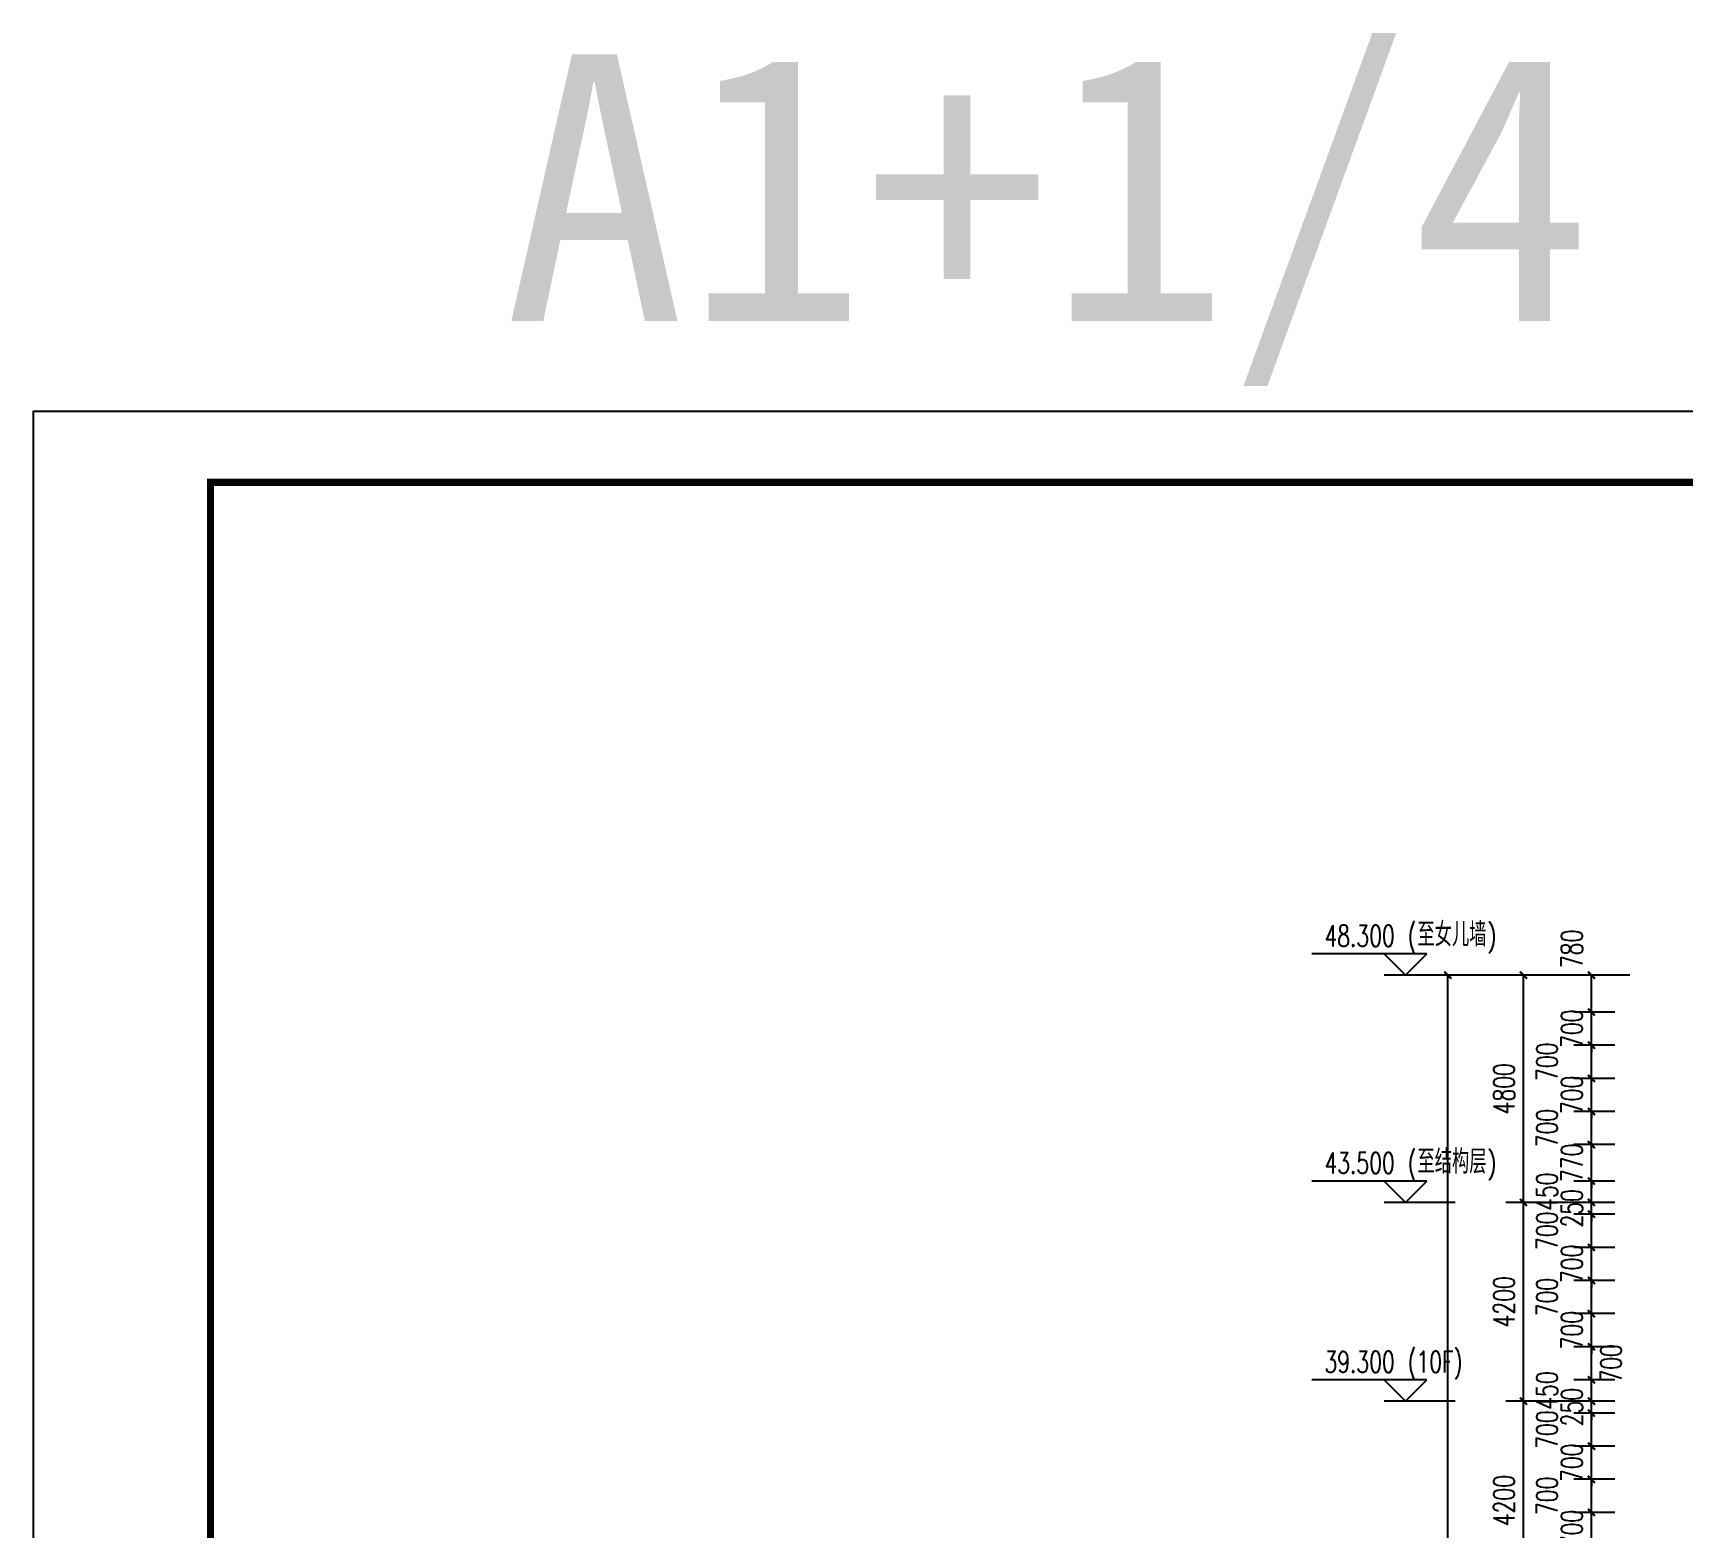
# Model space of a CAD drawing. Header units: millimetres. Extents: x 500457 to 783861, y -293369 to -162148.
# Drawn here: x 500457 to 535332, y -193751 to -162148 of the extents above; entities that cross this region are included whole.
import ezdxf

# ---------------------------------------------------------------- set-up
doc = ezdxf.new("R2010")
doc.units = ezdxf.units.MM
doc.header["$LTSCALE"] = 1000
for name, color, linetype in [('DIM_ELEV', 3, 'Continuous'), ('PUB_DIM', 3, 'Continuous'), ('PUB_TEXT', 7, 'Continuous'), ('PUB_TITLE', 4, 'Continuous'), ('WALL', 255, 'Continuous')]:
    doc.layers.add(name, color=color, linetype=linetype)
doc.layers.add('图框', color=4, linetype='Continuous', lineweight=35)
doc.styles.add('_TCH_DIM', font='SIMPLEX', dxfattribs={"bigfont": 'GBCBIG'})
doc.styles.add('_TCH_DIM_T3', font='SIMPLEX', dxfattribs={"width": 0.705882, "bigfont": 'GBCBIG'})
doc.styles.add('中元黑体', font='simhei.ttf')
doc.dimstyles.new('_TCH_ARCH&&150', dxfattribs={"dimtxt": 446.25, "dimasz": 150, "dimexe": 375, "dimexo": 450, "dimgap": 189.375, "dimtad": 1, "dimdec": 0, "dimzin": 0, "dimdsep": 46, "dimtxsty": '_TCH_DIM_T3', "dimblk": 'ARCHTICK', "dimcen": 0.09, "dimclrt": 7, "dimazin": 2, "dimtfac": 1, "dimtdec": 0, "dimtix": 1, "dimtmove": 2, "dimatfit": 3, "dimfxl": 1, "dimtolj": 1, "dimtzin": 0, "dimarcsym": 0})

# ---------------------------------------------------------------- blocks, each defined once
blk = doc.blocks.new('A$C3da97e60')
at = {"layer": 'PUB_TITLE'}
blk.add_lwpolyline([(-157435, 0), (0, 0), (0, 89100), (-157435, 89100)], close=True, dxfattribs=at)
at = {"layer": 'PUB_TITLE', "const_width": 150}
blk.add_lwpolyline([(-153685, 1500), (-1500, 1500), (-1500, 87600), (-153685, 87600)], close=True, dxfattribs=at)
blk = doc.blocks.new('_ArchTick')
at = {"color": 0, "linetype": 'ByBlock', "const_width": 0.3}
blk.add_lwpolyline([(-0.5, -0.5), (0.5, 0.5)], dxfattribs=at)
blk = doc.blocks.new('*D394')
at = {"layer": 'Defpoints', "color": 0, "transparency": 16777216}
for p in [(533377, -193401), (534324, -193401), (534324, -194101)]:
    blk.add_point(p, dxfattribs=at)
at = {"layer": 'PUB_DIM', "color": 0, "lineweight": -2, "transparency": 16777216}
for p, q in [((533874, -193401), (533002, -193401)), ((533377, -193401), (533377, -193251)), ((533377, -194101), (533377, -193401)), ((533874, -194101), (533002, -194101)), ((533377, -194101), (533377, -194251))]:
    blk.add_line(p, q, dxfattribs=at)
at = {"layer": 'PUB_DIM', "color": 0, "lineweight": -2, "transparency": 16777216, "xscale": 150, "yscale": 150, "zscale": 150}
for p, rotation in [((533377, -193401), 270), ((533377, -194101), 90)]:
    blk.add_blockref('_ArchTick', p, dxfattribs=dict(at, rotation=rotation))
at = {"layer": 'PUB_DIM', "color": 7, "transparency": 16777216, "insert": (532964, -193751), "char_height": 446.2, "attachment_point": 5, "rotation": 90, "style": '_TCH_DIM_T3'}
blk.add_mtext('\\A1;700', dxfattribs=at)
blk = doc.blocks.new('*D395')
at = {"layer": 'Defpoints', "color": 0, "transparency": 16777216}
for p in [(533377, -192701), (534324, -192701), (534324, -193401)]:
    blk.add_point(p, dxfattribs=at)
at = {"layer": 'PUB_DIM', "color": 0, "lineweight": -2, "transparency": 16777216}
for p, q in [((533874, -192701), (533002, -192701)), ((533377, -193401), (533377, -192701)), ((533874, -193401), (533002, -193401))]:
    blk.add_line(p, q, dxfattribs=at)
at = {"layer": 'PUB_DIM', "color": 0, "lineweight": -2, "transparency": 16777216, "xscale": 150, "yscale": 150, "zscale": 150}
for p, rotation in [((533377, -192701), 90), ((533377, -193401), 270)]:
    blk.add_blockref('_ArchTick', p, dxfattribs=dict(at, rotation=rotation))
at = {"layer": 'PUB_DIM', "color": 7, "transparency": 16777216, "insert": (532439, -193051), "char_height": 446.2, "attachment_point": 5, "rotation": 90, "style": '_TCH_DIM_T3'}
blk.add_mtext('\\A1;700', dxfattribs=at)
blk = doc.blocks.new('*D396')
at = {"layer": 'Defpoints', "color": 0, "transparency": 16777216}
for p in [(533377, -192001), (534324, -192001), (534324, -192701)]:
    blk.add_point(p, dxfattribs=at)
at = {"layer": 'PUB_DIM', "color": 0, "lineweight": -2, "transparency": 16777216}
for p, q in [((533874, -192001), (533002, -192001)), ((533377, -192001), (533377, -191851)), ((533377, -192701), (533377, -192001)), ((533874, -192701), (533002, -192701)), ((533377, -192701), (533377, -192851))]:
    blk.add_line(p, q, dxfattribs=at)
at = {"layer": 'PUB_DIM', "color": 0, "lineweight": -2, "transparency": 16777216, "xscale": 150, "yscale": 150, "zscale": 150}
for p, rotation in [((533377, -192001), 270), ((533377, -192701), 90)]:
    blk.add_blockref('_ArchTick', p, dxfattribs=dict(at, rotation=rotation))
at = {"layer": 'PUB_DIM', "color": 7, "transparency": 16777216, "insert": (532964, -192351), "char_height": 446.2, "attachment_point": 5, "rotation": 90, "style": '_TCH_DIM_T3'}
blk.add_mtext('\\A1;700', dxfattribs=at)
blk = doc.blocks.new('*D397')
at = {"layer": 'Defpoints', "color": 0, "transparency": 16777216}
for p in [(533377, -191301), (534324, -191301), (534324, -192001)]:
    blk.add_point(p, dxfattribs=at)
at = {"layer": 'PUB_DIM', "color": 0, "lineweight": -2, "transparency": 16777216}
for p, q in [((533874, -191301), (533002, -191301)), ((533377, -192001), (533377, -191301)), ((533874, -192001), (533002, -192001))]:
    blk.add_line(p, q, dxfattribs=at)
at = {"layer": 'PUB_DIM', "color": 0, "lineweight": -2, "transparency": 16777216, "xscale": 150, "yscale": 150, "zscale": 150}
for p, rotation in [((533377, -191301), 90), ((533377, -192001), 270)]:
    blk.add_blockref('_ArchTick', p, dxfattribs=dict(at, rotation=rotation))
at = {"layer": 'PUB_DIM', "color": 7, "transparency": 16777216, "insert": (532439, -191651), "char_height": 446.2, "attachment_point": 5, "rotation": 90, "style": '_TCH_DIM_T3'}
blk.add_mtext('\\A1;700', dxfattribs=at)
blk = doc.blocks.new('*D398')
at = {"layer": 'Defpoints', "color": 0, "transparency": 16777216}
for p in [(533377, -191051), (534324, -191051), (534324, -191301)]:
    blk.add_point(p, dxfattribs=at)
at = {"layer": 'PUB_DIM', "color": 0, "lineweight": -2, "transparency": 16777216}
for p, q in [((533874, -191051), (533002, -191051)), ((533377, -191051), (533377, -190901)), ((533377, -191301), (533377, -191051)), ((533874, -191301), (533002, -191301)), ((533377, -191301), (533377, -191451))]:
    blk.add_line(p, q, dxfattribs=at)
at = {"layer": 'PUB_DIM', "color": 0, "lineweight": -2, "transparency": 16777216, "xscale": 150, "yscale": 150, "zscale": 150}
for p, rotation in [((533377, -191051), 270), ((533377, -191301), 90)]:
    blk.add_blockref('_ArchTick', p, dxfattribs=dict(at, rotation=rotation))
at = {"layer": 'PUB_DIM', "color": 7, "transparency": 16777216, "insert": (532964, -191176), "char_height": 446.2, "attachment_point": 5, "rotation": 90, "style": '_TCH_DIM_T3'}
blk.add_mtext('\\A1;250', dxfattribs=at)
blk = doc.blocks.new('*D399')
at = {"layer": 'Defpoints', "color": 0, "transparency": 16777216}
for p in [(533377, -190601), (534324, -190601), (534324, -191051)]:
    blk.add_point(p, dxfattribs=at)
at = {"layer": 'PUB_DIM', "color": 0, "lineweight": -2, "transparency": 16777216}
for p, q in [((533874, -190601), (533002, -190601)), ((533377, -191051), (533377, -190601)), ((533874, -191051), (533002, -191051))]:
    blk.add_line(p, q, dxfattribs=at)
at = {"layer": 'PUB_DIM', "color": 0, "lineweight": -2, "transparency": 16777216, "xscale": 150, "yscale": 150, "zscale": 150}
for p, rotation in [((533377, -190601), 90), ((533377, -191051), 270)]:
    blk.add_blockref('_ArchTick', p, dxfattribs=dict(at, rotation=rotation))
at = {"layer": 'PUB_DIM', "color": 7, "transparency": 16777216, "insert": (532439, -190826), "char_height": 446.2, "attachment_point": 5, "rotation": 90, "style": '_TCH_DIM_T3'}
blk.add_mtext('\\A1;450', dxfattribs=at)
blk = doc.blocks.new('*D400')
at = {"layer": 'Defpoints', "color": 0, "transparency": 16777216}
for p in [(533377, -189901), (534324, -189901), (534324, -190601)]:
    blk.add_point(p, dxfattribs=at)
at = {"layer": 'PUB_DIM', "color": 0, "lineweight": -2, "transparency": 16777216}
for p, q in [((533874, -189901), (533002, -189901)), ((533377, -190601), (533377, -189901)), ((533874, -190601), (533002, -190601))]:
    blk.add_line(p, q, dxfattribs=at)
at = {"layer": 'PUB_DIM', "color": 0, "lineweight": -2, "transparency": 16777216, "xscale": 150, "yscale": 150, "zscale": 150}
for p, rotation in [((533377, -189901), 90), ((533377, -190601), 270)]:
    blk.add_blockref('_ArchTick', p, dxfattribs=dict(at, rotation=rotation))
at = {"layer": 'PUB_DIM', "color": 7, "transparency": 16777216, "insert": (533789, -190251), "char_height": 446.2, "attachment_point": 5, "rotation": 90, "style": '_TCH_DIM_T3'}
blk.add_mtext('\\A1;700', dxfattribs=at)
blk = doc.blocks.new('*D401')
at = {"layer": 'Defpoints', "color": 0, "transparency": 16777216}
for p in [(533377, -189201), (534324, -189201), (534324, -189901)]:
    blk.add_point(p, dxfattribs=at)
at = {"layer": 'PUB_DIM', "color": 0, "lineweight": -2, "transparency": 16777216}
for p, q in [((533874, -189201), (533002, -189201)), ((533377, -189201), (533377, -189051)), ((533377, -189901), (533377, -189201)), ((533874, -189901), (533002, -189901)), ((533377, -189901), (533377, -190051))]:
    blk.add_line(p, q, dxfattribs=at)
at = {"layer": 'PUB_DIM', "color": 0, "lineweight": -2, "transparency": 16777216, "xscale": 150, "yscale": 150, "zscale": 150}
for p, rotation in [((533377, -189201), 270), ((533377, -189901), 90)]:
    blk.add_blockref('_ArchTick', p, dxfattribs=dict(at, rotation=rotation))
at = {"layer": 'PUB_DIM', "color": 7, "transparency": 16777216, "insert": (532964, -189551), "char_height": 446.2, "attachment_point": 5, "rotation": 90, "style": '_TCH_DIM_T3'}
blk.add_mtext('\\A1;700', dxfattribs=at)
blk = doc.blocks.new('*D402')
at = {"layer": 'Defpoints', "color": 0, "transparency": 16777216}
for p in [(533377, -188501), (534324, -188501), (534324, -189201)]:
    blk.add_point(p, dxfattribs=at)
at = {"layer": 'PUB_DIM', "color": 0, "lineweight": -2, "transparency": 16777216}
for p, q in [((533874, -188501), (533002, -188501)), ((533377, -189201), (533377, -188501)), ((533874, -189201), (533002, -189201))]:
    blk.add_line(p, q, dxfattribs=at)
at = {"layer": 'PUB_DIM', "color": 0, "lineweight": -2, "transparency": 16777216, "xscale": 150, "yscale": 150, "zscale": 150}
for p, rotation in [((533377, -188501), 90), ((533377, -189201), 270)]:
    blk.add_blockref('_ArchTick', p, dxfattribs=dict(at, rotation=rotation))
at = {"layer": 'PUB_DIM', "color": 7, "transparency": 16777216, "insert": (532439, -188851), "char_height": 446.2, "attachment_point": 5, "rotation": 90, "style": '_TCH_DIM_T3'}
blk.add_mtext('\\A1;700', dxfattribs=at)
blk = doc.blocks.new('*D403')
at = {"layer": 'Defpoints', "color": 0, "transparency": 16777216}
for p in [(533377, -187801), (534324, -187801), (534324, -188501)]:
    blk.add_point(p, dxfattribs=at)
at = {"layer": 'PUB_DIM', "color": 0, "lineweight": -2, "transparency": 16777216}
for p, q in [((533874, -187801), (533002, -187801)), ((533377, -187801), (533377, -187651)), ((533377, -188501), (533377, -187801)), ((533874, -188501), (533002, -188501)), ((533377, -188501), (533377, -188651))]:
    blk.add_line(p, q, dxfattribs=at)
at = {"layer": 'PUB_DIM', "color": 0, "lineweight": -2, "transparency": 16777216, "xscale": 150, "yscale": 150, "zscale": 150}
for p, rotation in [((533377, -187801), 270), ((533377, -188501), 90)]:
    blk.add_blockref('_ArchTick', p, dxfattribs=dict(at, rotation=rotation))
at = {"layer": 'PUB_DIM', "color": 7, "transparency": 16777216, "insert": (532964, -188151), "char_height": 446.2, "attachment_point": 5, "rotation": 90, "style": '_TCH_DIM_T3'}
blk.add_mtext('\\A1;700', dxfattribs=at)
blk = doc.blocks.new('*D404')
at = {"layer": 'Defpoints', "color": 0, "transparency": 16777216}
for p in [(533377, -187101), (534324, -187101), (534324, -187801)]:
    blk.add_point(p, dxfattribs=at)
at = {"layer": 'PUB_DIM', "color": 0, "lineweight": -2, "transparency": 16777216}
for p, q in [((533874, -187101), (533002, -187101)), ((533377, -187801), (533377, -187101)), ((533874, -187801), (533002, -187801))]:
    blk.add_line(p, q, dxfattribs=at)
at = {"layer": 'PUB_DIM', "color": 0, "lineweight": -2, "transparency": 16777216, "xscale": 150, "yscale": 150, "zscale": 150}
for p, rotation in [((533377, -187101), 90), ((533377, -187801), 270)]:
    blk.add_blockref('_ArchTick', p, dxfattribs=dict(at, rotation=rotation))
at = {"layer": 'PUB_DIM', "color": 7, "transparency": 16777216, "insert": (532439, -187451), "char_height": 446.2, "attachment_point": 5, "rotation": 90, "style": '_TCH_DIM_T3'}
blk.add_mtext('\\A1;700', dxfattribs=at)
blk = doc.blocks.new('*D405')
at = {"layer": 'Defpoints', "color": 0, "transparency": 16777216}
for p in [(533377, -186851), (534324, -186851), (534324, -187101)]:
    blk.add_point(p, dxfattribs=at)
at = {"layer": 'PUB_DIM', "color": 0, "lineweight": -2, "transparency": 16777216}
for p, q in [((533874, -186851), (533002, -186851)), ((533377, -186851), (533377, -186701)), ((533377, -187101), (533377, -186851)), ((533874, -187101), (533002, -187101)), ((533377, -187101), (533377, -187251))]:
    blk.add_line(p, q, dxfattribs=at)
at = {"layer": 'PUB_DIM', "color": 0, "lineweight": -2, "transparency": 16777216, "xscale": 150, "yscale": 150, "zscale": 150}
for p, rotation in [((533377, -186851), 270), ((533377, -187101), 90)]:
    blk.add_blockref('_ArchTick', p, dxfattribs=dict(at, rotation=rotation))
at = {"layer": 'PUB_DIM', "color": 7, "transparency": 16777216, "insert": (532964, -186976), "char_height": 446.2, "attachment_point": 5, "rotation": 90, "style": '_TCH_DIM_T3'}
blk.add_mtext('\\A1;250', dxfattribs=at)
blk = doc.blocks.new('*D406')
at = {"layer": 'Defpoints', "color": 0, "transparency": 16777216}
for p in [(533377, -186401), (534324, -186401), (534324, -186851)]:
    blk.add_point(p, dxfattribs=at)
at = {"layer": 'PUB_DIM', "color": 0, "lineweight": -2, "transparency": 16777216}
for p, q in [((533874, -186401), (533002, -186401)), ((533377, -186851), (533377, -186401)), ((533874, -186851), (533002, -186851))]:
    blk.add_line(p, q, dxfattribs=at)
at = {"layer": 'PUB_DIM', "color": 0, "lineweight": -2, "transparency": 16777216, "xscale": 150, "yscale": 150, "zscale": 150}
for p, rotation in [((533377, -186401), 90), ((533377, -186851), 270)]:
    blk.add_blockref('_ArchTick', p, dxfattribs=dict(at, rotation=rotation))
at = {"layer": 'PUB_DIM', "color": 7, "transparency": 16777216, "insert": (532439, -186626), "char_height": 446.2, "attachment_point": 5, "rotation": 90, "style": '_TCH_DIM_T3'}
blk.add_mtext('\\A1;450', dxfattribs=at)
blk = doc.blocks.new('*D407')
at = {"layer": 'Defpoints', "color": 0, "transparency": 16777216}
for p in [(533377, -185631), (534324, -185631), (534324, -186401)]:
    blk.add_point(p, dxfattribs=at)
at = {"layer": 'PUB_DIM', "color": 0, "lineweight": -2, "transparency": 16777216}
for p, q in [((533377, -185631), (533377, -185481)), ((533874, -185631), (533002, -185631)), ((533377, -186401), (533377, -185631)), ((533874, -186401), (533002, -186401)), ((533377, -186401), (533377, -186551))]:
    blk.add_line(p, q, dxfattribs=at)
at = {"layer": 'PUB_DIM', "color": 0, "lineweight": -2, "transparency": 16777216, "xscale": 150, "yscale": 150, "zscale": 150}
for p, rotation in [((533377, -185631), 270), ((533377, -186401), 90)]:
    blk.add_blockref('_ArchTick', p, dxfattribs=dict(at, rotation=rotation))
at = {"layer": 'PUB_DIM', "color": 7, "transparency": 16777216, "insert": (532964, -186016), "char_height": 446.2, "attachment_point": 5, "rotation": 90, "style": '_TCH_DIM_T3'}
blk.add_mtext('\\A1;770', dxfattribs=at)
blk = doc.blocks.new('*D408')
at = {"layer": 'Defpoints', "color": 0, "transparency": 16777216}
for p in [(533377, -184931), (534324, -184931), (534324, -185631)]:
    blk.add_point(p, dxfattribs=at)
at = {"layer": 'PUB_DIM', "color": 0, "lineweight": -2, "transparency": 16777216}
for p, q in [((533874, -184931), (533002, -184931)), ((533377, -185631), (533377, -184931)), ((533874, -185631), (533002, -185631))]:
    blk.add_line(p, q, dxfattribs=at)
at = {"layer": 'PUB_DIM', "color": 0, "lineweight": -2, "transparency": 16777216, "xscale": 150, "yscale": 150, "zscale": 150}
for p, rotation in [((533377, -184931), 90), ((533377, -185631), 270)]:
    blk.add_blockref('_ArchTick', p, dxfattribs=dict(at, rotation=rotation))
at = {"layer": 'PUB_DIM', "color": 7, "transparency": 16777216, "insert": (532439, -185281), "char_height": 446.2, "attachment_point": 5, "rotation": 90, "style": '_TCH_DIM_T3'}
blk.add_mtext('\\A1;700', dxfattribs=at)
blk = doc.blocks.new('*D409')
at = {"layer": 'Defpoints', "color": 0, "transparency": 16777216}
for p in [(533377, -184231), (534324, -184231), (534324, -184931)]:
    blk.add_point(p, dxfattribs=at)
at = {"layer": 'PUB_DIM', "color": 0, "lineweight": -2, "transparency": 16777216}
for p, q in [((533377, -184231), (533377, -184081)), ((533874, -184231), (533002, -184231)), ((533377, -184931), (533377, -184231)), ((533874, -184931), (533002, -184931)), ((533377, -184931), (533377, -185081))]:
    blk.add_line(p, q, dxfattribs=at)
at = {"layer": 'PUB_DIM', "color": 0, "lineweight": -2, "transparency": 16777216, "xscale": 150, "yscale": 150, "zscale": 150}
for p, rotation in [((533377, -184231), 270), ((533377, -184931), 90)]:
    blk.add_blockref('_ArchTick', p, dxfattribs=dict(at, rotation=rotation))
at = {"layer": 'PUB_DIM', "color": 7, "transparency": 16777216, "insert": (532964, -184581), "char_height": 446.2, "attachment_point": 5, "rotation": 90, "style": '_TCH_DIM_T3'}
blk.add_mtext('\\A1;700', dxfattribs=at)
blk = doc.blocks.new('*D410')
at = {"layer": 'Defpoints', "color": 0, "transparency": 16777216}
for p in [(533377, -183531), (534324, -183531), (534324, -184231)]:
    blk.add_point(p, dxfattribs=at)
at = {"layer": 'PUB_DIM', "color": 0, "lineweight": -2, "transparency": 16777216}
for p, q in [((533874, -183531), (533002, -183531)), ((533377, -184231), (533377, -183531)), ((533874, -184231), (533002, -184231))]:
    blk.add_line(p, q, dxfattribs=at)
at = {"layer": 'PUB_DIM', "color": 0, "lineweight": -2, "transparency": 16777216, "xscale": 150, "yscale": 150, "zscale": 150}
for p, rotation in [((533377, -183531), 90), ((533377, -184231), 270)]:
    blk.add_blockref('_ArchTick', p, dxfattribs=dict(at, rotation=rotation))
at = {"layer": 'PUB_DIM', "color": 7, "transparency": 16777216, "insert": (532439, -183881), "char_height": 446.2, "attachment_point": 5, "rotation": 90, "style": '_TCH_DIM_T3'}
blk.add_mtext('\\A1;700', dxfattribs=at)
blk = doc.blocks.new('*D411')
at = {"layer": 'Defpoints', "color": 0, "transparency": 16777216}
for p in [(533377, -182831), (534324, -182831), (534324, -183531)]:
    blk.add_point(p, dxfattribs=at)
at = {"layer": 'PUB_DIM', "color": 0, "lineweight": -2, "transparency": 16777216}
for p, q in [((533377, -182831), (533377, -182681)), ((533874, -182831), (533002, -182831)), ((533377, -183531), (533377, -182831)), ((533874, -183531), (533002, -183531)), ((533377, -183531), (533377, -183681))]:
    blk.add_line(p, q, dxfattribs=at)
at = {"layer": 'PUB_DIM', "color": 0, "lineweight": -2, "transparency": 16777216, "xscale": 150, "yscale": 150, "zscale": 150}
for p, rotation in [((533377, -182831), 270), ((533377, -183531), 90)]:
    blk.add_blockref('_ArchTick', p, dxfattribs=dict(at, rotation=rotation))
at = {"layer": 'PUB_DIM', "color": 7, "transparency": 16777216, "insert": (532964, -183181), "char_height": 446.2, "attachment_point": 5, "rotation": 90, "style": '_TCH_DIM_T3'}
blk.add_mtext('\\A1;700', dxfattribs=at)
blk = doc.blocks.new('*D412')
at = {"layer": 'Defpoints', "color": 0, "transparency": 16777216}
for p in [(533377, -182051), (534324, -182051), (534324, -182831)]:
    blk.add_point(p, dxfattribs=at)
at = {"layer": 'PUB_DIM', "color": 0, "lineweight": -2, "transparency": 16777216}
for p, q in [((533874, -182051), (533002, -182051)), ((533377, -182831), (533377, -182051)), ((533874, -182831), (533002, -182831))]:
    blk.add_line(p, q, dxfattribs=at)
at = {"layer": 'PUB_DIM', "color": 0, "lineweight": -2, "transparency": 16777216, "xscale": 150, "yscale": 150, "zscale": 150}
for p, rotation in [((533377, -182051), 90), ((533377, -182831), 270)]:
    blk.add_blockref('_ArchTick', p, dxfattribs=dict(at, rotation=rotation))
at = {"layer": 'PUB_DIM', "color": 7, "transparency": 16777216, "insert": (532964, -181496), "char_height": 446.2, "attachment_point": 5, "rotation": 90, "style": '_TCH_DIM_T3'}
blk.add_mtext('\\A1;780', dxfattribs=at)
blk = doc.blocks.new('*D413')
at = {"layer": 'Defpoints', "color": 0, "transparency": 16777216}
for p in [(530345, -182051), (534640, -182051), (534640, -235951)]:
    blk.add_point(p, dxfattribs=at)
at = {"layer": 'PUB_DIM', "color": 0, "lineweight": -2, "transparency": 16777216}
for p, q in [((534190, -182051), (529970, -182051)), ((530345, -235951), (530345, -182051)), ((534190, -235951), (529970, -235951))]:
    blk.add_line(p, q, dxfattribs=at)
at = {"layer": 'PUB_DIM', "color": 0, "lineweight": -2, "transparency": 16777216, "xscale": 150, "yscale": 150, "zscale": 150}
for p, rotation in [((530345, -182051), 90), ((530345, -235951), 270)]:
    blk.add_blockref('_ArchTick', p, dxfattribs=dict(at, rotation=rotation))
at = {"layer": 'PUB_DIM', "color": 7, "transparency": 16777216, "insert": (529933, -209001), "char_height": 446.2, "attachment_point": 5, "rotation": 90, "style": '_TCH_DIM_T3'}
blk.add_mtext('\\A1;53900', dxfattribs=at)
blk = doc.blocks.new('*D423')
at = {"layer": 'Defpoints', "color": 0, "transparency": 16777216}
for p in [(531941, -191051), (533905, -191051), (533905, -195251)]:
    blk.add_point(p, dxfattribs=at)
at = {"layer": 'PUB_DIM', "color": 0, "lineweight": -2, "transparency": 16777216}
for p, q in [((533455, -191051), (531566, -191051)), ((531941, -195251), (531941, -191051)), ((533455, -195251), (531566, -195251))]:
    blk.add_line(p, q, dxfattribs=at)
at = {"layer": 'PUB_DIM', "color": 0, "lineweight": -2, "transparency": 16777216, "xscale": 150, "yscale": 150, "zscale": 150}
for p, rotation in [((531941, -191051), 90), ((531941, -195251), 270)]:
    blk.add_blockref('_ArchTick', p, dxfattribs=dict(at, rotation=rotation))
at = {"layer": 'PUB_DIM', "color": 7, "transparency": 16777216, "insert": (531529, -193151), "char_height": 446.2, "attachment_point": 5, "rotation": 90, "style": '_TCH_DIM_T3'}
blk.add_mtext('\\A1;4200', dxfattribs=at)
blk = doc.blocks.new('*D424')
at = {"layer": 'Defpoints', "color": 0, "transparency": 16777216}
for p in [(531941, -186851), (533905, -186851), (533905, -191051)]:
    blk.add_point(p, dxfattribs=at)
at = {"layer": 'PUB_DIM', "color": 0, "lineweight": -2, "transparency": 16777216}
for p, q in [((533455, -186851), (531566, -186851)), ((531941, -191051), (531941, -186851)), ((533455, -191051), (531566, -191051))]:
    blk.add_line(p, q, dxfattribs=at)
at = {"layer": 'PUB_DIM', "color": 0, "lineweight": -2, "transparency": 16777216, "xscale": 150, "yscale": 150, "zscale": 150}
for p, rotation in [((531941, -186851), 90), ((531941, -191051), 270)]:
    blk.add_blockref('_ArchTick', p, dxfattribs=dict(at, rotation=rotation))
at = {"layer": 'PUB_DIM', "color": 7, "transparency": 16777216, "insert": (531529, -188951), "char_height": 446.2, "attachment_point": 5, "rotation": 90, "style": '_TCH_DIM_T3'}
blk.add_mtext('\\A1;4200', dxfattribs=at)
blk = doc.blocks.new('*D425')
at = {"layer": 'Defpoints', "color": 0, "transparency": 16777216}
for p in [(531941, -182051), (533905, -182051), (533905, -186851)]:
    blk.add_point(p, dxfattribs=at)
at = {"layer": 'PUB_DIM', "color": 0, "lineweight": -2, "transparency": 16777216}
for p, q in [((533455, -182051), (531566, -182051)), ((531941, -186851), (531941, -182051)), ((533455, -186851), (531566, -186851))]:
    blk.add_line(p, q, dxfattribs=at)
at = {"layer": 'PUB_DIM', "color": 0, "lineweight": -2, "transparency": 16777216, "xscale": 150, "yscale": 150, "zscale": 150}
for p, rotation in [((531941, -182051), 90), ((531941, -186851), 270)]:
    blk.add_blockref('_ArchTick', p, dxfattribs=dict(at, rotation=rotation))
at = {"layer": 'PUB_DIM', "color": 7, "transparency": 16777216, "insert": (531529, -184451), "char_height": 446.2, "attachment_point": 5, "rotation": 90, "style": '_TCH_DIM_T3'}
blk.add_mtext('\\A1;4800', dxfattribs=at)

msp = doc.modelspace()

# ---------------------------------------------------------------- linework, layer by layer
at = {"layer": 'DIM_ELEV'}
for p, q in [((529900.4, -181600.7), (527470.4, -181600.7)), ((529450.4, -182050.7), (529000.4, -181600.7)), ((529450.4, -182050.7), (529900.4, -181600.7)), ((530500.4, -182050.7), (529000.4, -182050.7)), ((529900.4, -186400.7), (527470.4, -186400.7)), ((529450.4, -186850.7), (529000.4, -186400.7)), ((529450.4, -186850.7), (529900.4, -186400.7)), ((530500.4, -186850.7), (529000.4, -186850.7)), ((529900.4, -190600.7), (527470.4, -190600.7)), ((529450.4, -191050.7), (529000.4, -190600.7)), ((529450.4, -191050.7), (529900.4, -190600.7)), ((530500.4, -191050.7), (529000.4, -191050.7))]:
    msp.add_line(p, q, dxfattribs=at)

# ---------------------------------------------------------------- block references
at = {"layer": 'WALL', "color": 0}
msp.add_blockref('A$C3da97e60', (657892, -259240.7), dxfattribs=at)

# ---------------------------------------------------------------- texts
at = {"layer": 'PUB_TEXT', "style": '_TCH_DIM', "width": 0.705882}
for s, height, p in [('48.300', 446.25, (527737.4, -181443.2)), ('(', 446.2, (529492.4, -181443.2)), (')', 446.2, (531176.9, -181443.2)), ('43.500', 446.25, (527737.4, -186243.2)), ('(', 446.2, (529492.4, -186243.2)), (')', 446.2, (531176.9, -186243.2)), ('39.300', 446.25, (527737.4, -190443.2)), ('(10F)', 446.25, (529492.4, -190443.2))]:
    msp.add_text(s, height=height, dxfattribs=at).set_placement(p)
at = {"layer": 'PUB_TEXT', "style": '_TCH_DIM'}
for s, p in [('至女儿墙', (529702.4, -181443.2)), ('至结构层', (529702.4, -186243.2))]:
    msp.add_text(s, height=506.38, dxfattribs=at).set_placement(p)
at = {"layer": '图框', "style": '中元黑体'}
msp.add_text('A1+1/4', height=5632.91, dxfattribs=at).set_placement((510400.3, -168232.7))

# ---------------------------------------------------------------- dimensions: what is measured, and where the dimension line sits
at = {"layer": 'PUB_DIM'}
for base, p1, p2, picture, middle in [((533376.6, -182050.7), (534324.4, -182830.7), (534324.4, -182050.7), '*D412', (532964.1, -181495.7)), ((533376.6, -183530.7), (534324.4, -184230.7), (534324.4, -183530.7), '*D410', (532439.1, -183880.7)), ((533376.6, -184930.7), (534324.4, -185630.7), (534324.4, -184930.7), '*D408', (532439.1, -185280.7)), ((533376.6, -186400.7), (534324.4, -186850.7), (534324.4, -186400.7), '*D406', (532439.1, -186625.7)), ((533376.6, -187100.7), (534324.4, -187800.7), (534324.4, -187100.7), '*D404', (532439.1, -187450.7)), ((533376.6, -188500.7), (534324.4, -189200.7), (534324.4, -188500.7), '*D402', (532439.1, -188850.7)), ((533376.6, -189900.7), (534324.4, -190600.7), (534324.4, -189900.7), '*D400', (533789.1, -190250.7)), ((533376.6, -190600.7), (534324.4, -191050.7), (534324.4, -190600.7), '*D399', (532439.1, -190825.7)), ((533376.6, -191300.7), (534324.4, -192000.7), (534324.4, -191300.7), '*D397', (532439.1, -191650.7)), ((533376.6, -192700.7), (534324.4, -193400.7), (534324.4, -192700.7), '*D395', (532439.1, -193050.7))]:
    dim = msp.add_linear_dim(base=base, p1=p1, p2=p2, angle=90, dimstyle='_TCH_ARCH&&150', dxfattribs=at)
    dim.commit()
    dim.dimension.update_dxf_attribs({"geometry": picture, "text_midpoint": middle, "dimtype": 129})
for p1, p2, distance, picture, middle in [((534640.3, -235950.7), (534640.3, -182050.7), 4295.1, '*D413', (529932.7, -209000.7)), ((533905, -186850.7), (533905, -182050.7), 1963.5, '*D425', (531529, -184450.7)), ((534324.4, -183530.7), (534324.4, -182830.7), 947.8, '*D411', (532964.1, -183180.7)), ((534324.4, -184930.7), (534324.4, -184230.7), 947.8, '*D409', (532964.1, -184580.7)), ((534324.4, -186400.7), (534324.4, -185630.7), 947.8, '*D407', (532964.1, -186015.7)), ((534324.4, -187100.7), (534324.4, -186850.7), 947.8, '*D405', (532964.1, -186975.7)), ((533905, -191050.7), (533905, -186850.7), 1963.5, '*D424', (531529, -188950.7)), ((534324.4, -188500.7), (534324.4, -187800.7), 947.8, '*D403', (532964.1, -188150.7)), ((534324.4, -189900.7), (534324.4, -189200.7), 947.8, '*D401', (532964.1, -189550.7)), ((534324.4, -191300.7), (534324.4, -191050.7), 947.8, '*D398', (532964.1, -191175.7)), ((533905, -195250.7), (533905, -191050.7), 1963.5, '*D423', (531529, -193150.7)), ((534324.4, -192700.7), (534324.4, -192000.7), 947.8, '*D396', (532964.1, -192350.7)), ((534324.4, -194100.7), (534324.4, -193400.7), 947.8, '*D394', (532964.1, -193750.7))]:
    dim = msp.add_aligned_dim(p1=p1, p2=p2, distance=distance, dimstyle='_TCH_ARCH&&150', dxfattribs=at)
    dim.commit()
    dim.dimension.update_dxf_attribs({"geometry": picture, "text_midpoint": middle})

doc.saveas('drawing.dxf')
